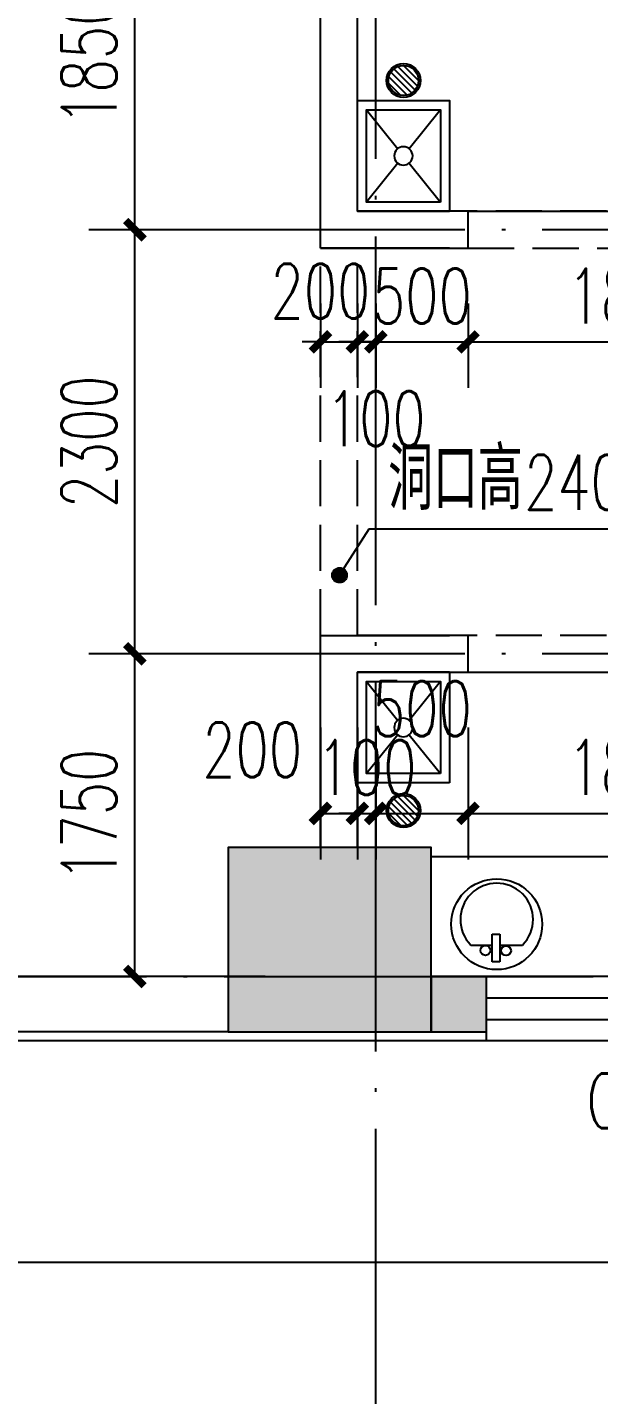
# Model space of a CAD drawing. Extents: x 63793 to 231107, y 20849 to 337643.
# Drawn here: x 178910 to 182007, y 218363 to 225779 of the extents above; entities that cross this region are included whole.
import ezdxf

# ---------------------------------------------------------------- set-up
doc = ezdxf.new("R2010")
doc.units = 0
doc.header["$LTSCALE"] = 1000
doc.header["$MEASUREMENT"] = 0
for name, pattern in [('DASH', [0.35, 0.25, -0.1]), ('DASHED', [19.05, 12.7, -6.35]), ('DOTE', [2.42, 2, -0.2, 0.02, -0.2])]:
    doc.linetypes.add(name, pattern=pattern)
for name, color, linetype in [('COLUMN', 2, 'Continuous'), ('DIM_LEAD', 3, 'Continuous'), ('DOTE', 1, 'DOTE'), ('LVTRY', 6, 'Continuous'), ('PUB_DIM', 3, 'Continuous'), ('PUB_HATCH', 8, 'Continuous'), ('PUB_TEXT', 7, 'Continuous'), ('SURFACE', 6, 'Continuous'), ('WALL', 2, 'Continuous'), ('WINDOW', 4, 'Continuous'), ('WINDOW_TEXT', 7, 'Continuous'), ('厨卫', 30, 'Continuous')]:
    doc.layers.add(name, color=color, linetype=linetype)
doc.styles.add('_TCH_DIM', font='SIMPLEX', dxfattribs={"bigfont": 'GBCBIG'})
doc.styles.add('_TCH_DIM_T3', font='SIMPLEX', dxfattribs={"width": 0.705882, "bigfont": 'GBCBIG'})
doc.styles.add('_TCH_WINDOW', font='SIMPLEX', dxfattribs={"height": 3.5, "bigfont": 'GBCBIG'})
doc.styles.add('DIM_FONT', font='SIMPLEX', dxfattribs={"width": 0.7, "bigfont": 'GBCBIG'})
doc.styles.get("Standard").update_dxf_attribs({"font": 'gbenor.shx', "bigfont": 'gbcbig.shx'})
doc.dimstyles.new('_TCH_ARCH&&100', dxfattribs={"dimtxt": 297.5, "dimasz": 100, "dimexe": 250, "dimexo": 300, "dimgap": 100, "dimtad": 1, "dimdec": 0, "dimzin": 0, "dimdsep": 46, "dimtxsty": '_TCH_DIM_T3', "dimblk": 'ARCHTICK', "dimcen": 0.09, "dimclrt": 7, "dimazin": 2, "dimtfac": 1, "dimtdec": 0, "dimtix": 1, "dimtmove": 2, "dimatfit": 3, "dimfxl": 0, "dimtolj": 1, "dimtzin": 0, "dimarcsym": 0})

# ---------------------------------------------------------------- blocks, each defined once
blk = doc.blocks.new('M_E33IEP')
for p, q in [((135.1, 135.3), (135.1, 19.6)), ((43.6, -21.1), (43.6, 19.6)), ((43.6, 19.6), (193.6, 19.6)), ((193.6, 19.6), (193.6, -21.1)), ((193.6, -21.1), (43.6, -21.1)), ((135.1, -21.1), (135.1, -144.4))]:
    blk.add_line(p, q)
for centre, radius in [((248.3, -4.6), 246.4), ((105.9, 56.4), 26.7), ((104.6, -55.4), 26.7)]:
    blk.add_circle(centre, radius)
blk.add_arc((273.7, -4.6), 196.9, 225.25267, 134.74733)
at = {"style": 'DIM_FONT', "width": 0.8, "flags": 9}
for tag in ['YSIZE', 'XSIZE']:
    blk.add_attdef(tag, (0, 0), '', height=0.5, dxfattribs=at)
at = {"width": 0.8, "flags": 9}
for tag in ['XSIZE', 'YSIZE']:
    blk.add_attdef(tag, (1.9, -251), '', height=150, dxfattribs=at)
blk = doc.blocks.new('_LV12')
at = {"layer": '厨卫'}
for p, q in [((-250, -50), (-39, -218.8)), ((39, -218.8), (250, -50)), ((-250, -450), (-39, -281.2)), ((39, -281.2), (250, -450))]:
    blk.add_line(p, q, dxfattribs=at)
for points in [[(300, -500), (300, 0), (-300, 0), (-300, -500)], [(250, -450), (250, -50), (-250, -50), (-250, -450)]]:
    blk.add_lwpolyline(points, close=True, dxfattribs=at)
blk.add_circle((0, -250), 50, dxfattribs=at)
blk = doc.blocks.new('drgrt')
at = {"layer": '厨卫'}
h = blk.add_hatch(dxfattribs=at)
h.set_pattern_fill('ANSI31', color=256, scale=200, angle=-90, style=0)
h.set_pattern_definition([(135, (464652.654, -456055.464), (-17.6776695, -17.6776695), [])])
h.paths.add_polyline_path([(619988.9, -12656.5, 1), (619988.9, -12820.4, 1)])
h = blk.add_hatch(dxfattribs=at)
h.set_pattern_fill('ANSI31', color=256, scale=200, angle=-90, style=0)
h.set_pattern_definition([(135, (464652.654, -456055.464), (-17.6776695, -17.6776695), [])])
h.paths.add_polyline_path([(619988.9, -12656.5, 1), (619988.9, -12820.4, 1)])
h = blk.add_hatch(dxfattribs=at)
h.set_pattern_fill('ANSI31', color=256, scale=200, angle=-90, style=0)
h.set_pattern_definition([(135, (464652.654, -460015.187), (-17.6776695, -17.6776695), [])])
h.paths.add_polyline_path([(619988.9, -16616.2, 1), (619988.9, -16780.1, 1)])
for centre, radius in [((619988.9, -12738.4), 91.9), ((619988.9, -12738.4), 91.9), ((619988.9, -12738.4), 81.9), ((619988.9, -12738.4), 81.9), ((619988.9, -16698.2), 91.9), ((619988.9, -16698.2), 81.9)]:
    blk.add_circle(centre, radius, dxfattribs=at)
blk = doc.blocks.new('_ArchTick')
at = {"color": 0, "linetype": 'ByBlock', "const_width": 0.4}
blk.add_lwpolyline([(-0.5, -0.5), (0.5, 0.5)], dxfattribs=at)
blk = doc.blocks.new('*D1198')
at = {"layer": 'Defpoints', "color": 0, "transparency": 16777216}
for p in [(180499.3, 222281.2), (180699.3, 222281.2), (180699.3, 221515.5)]:
    blk.add_point(p, dxfattribs=at)
at = {"layer": 'PUB_DIM', "color": 0, "lineweight": -2, "transparency": 16777216}
for p, q in [((180499.3, 221981.2), (180499.3, 221265.5)), ((180699.3, 221981.2), (180699.3, 221265.5)), ((180499.3, 221515.5), (180699.3, 221515.5))]:
    blk.add_line(p, q, dxfattribs=at)
at = {"layer": 'PUB_DIM', "color": 0, "lineweight": -2, "transparency": 16777216, "xscale": 100, "yscale": 100, "zscale": 100, "rotation": 180}
blk.add_blockref('_ArchTick', (180499.3, 221515.5), dxfattribs=at)
at = {"layer": 'PUB_DIM', "color": 0, "lineweight": -2, "transparency": 16777216, "xscale": 100, "yscale": 100, "zscale": 100}
blk.add_blockref('_ArchTick', (180699.3, 221515.5), dxfattribs=at)
at = {"layer": 'PUB_DIM', "color": 7, "transparency": 16777216, "insert": (180129.3, 221860.5), "char_height": 297.5, "attachment_point": 5, "style": '_TCH_DIM_T3'}
blk.add_mtext('\\A1;200', dxfattribs=at)
blk = doc.blocks.new('*D1199')
at = {"layer": 'Defpoints', "color": 0, "transparency": 16777216}
for p in [(180699.3, 222281.2), (180799.3, 222281.2), (180799.3, 221515.5)]:
    blk.add_point(p, dxfattribs=at)
at = {"layer": 'PUB_DIM', "color": 0, "lineweight": -2, "transparency": 16777216}
for p, q in [((180699.3, 221981.2), (180699.3, 221265.5)), ((180799.3, 221981.2), (180799.3, 221265.5)), ((180699.3, 221515.5), (180599.3, 221515.5)), ((180699.3, 221515.5), (180799.3, 221515.5)), ((180799.3, 221515.5), (180899.3, 221515.5))]:
    blk.add_line(p, q, dxfattribs=at)
at = {"layer": 'PUB_DIM', "color": 0, "lineweight": -2, "transparency": 16777216, "xscale": 100, "yscale": 100, "zscale": 100}
blk.add_blockref('_ArchTick', (180699.3, 221515.5), dxfattribs=at)
at = {"layer": 'PUB_DIM', "color": 0, "lineweight": -2, "transparency": 16777216, "xscale": 100, "yscale": 100, "zscale": 100, "rotation": 180}
blk.add_blockref('_ArchTick', (180799.3, 221515.5), dxfattribs=at)
at = {"layer": 'PUB_DIM', "color": 7, "transparency": 16777216, "insert": (180749.3, 221764.2), "char_height": 297.5, "attachment_point": 5, "style": '_TCH_DIM_T3'}
blk.add_mtext('\\A1;100', dxfattribs=at)
blk = doc.blocks.new('*D1200')
at = {"layer": 'Defpoints', "color": 0, "transparency": 16777216}
for p in [(180799.3, 222281.2), (181299.3, 222281.2), (181299.3, 221515.5)]:
    blk.add_point(p, dxfattribs=at)
at = {"layer": 'PUB_DIM', "color": 0, "lineweight": -2, "transparency": 16777216}
for p, q in [((180799.3, 221981.2), (180799.3, 221265.5)), ((181299.3, 221981.2), (181299.3, 221265.5)), ((180799.3, 221515.5), (181299.3, 221515.5))]:
    blk.add_line(p, q, dxfattribs=at)
at = {"layer": 'PUB_DIM', "color": 0, "lineweight": -2, "transparency": 16777216, "xscale": 100, "yscale": 100, "zscale": 100, "rotation": 180}
blk.add_blockref('_ArchTick', (180799.3, 221515.5), dxfattribs=at)
at = {"layer": 'PUB_DIM', "color": 0, "lineweight": -2, "transparency": 16777216, "xscale": 100, "yscale": 100, "zscale": 100}
blk.add_blockref('_ArchTick', (181299.3, 221515.5), dxfattribs=at)
at = {"layer": 'PUB_DIM', "color": 7, "transparency": 16777216, "insert": (181049.3, 222083), "char_height": 297.5, "attachment_point": 5, "style": '_TCH_DIM_T3'}
blk.add_mtext('\\A1;500', dxfattribs=at)
blk = doc.blocks.new('*D1201')
at = {"layer": 'Defpoints', "color": 0, "transparency": 16777216}
for p in [(181299.3, 222281.2), (183099.3, 222281.2), (183099.3, 221515.5)]:
    blk.add_point(p, dxfattribs=at)
at = {"layer": 'PUB_DIM', "color": 0, "lineweight": -2, "transparency": 16777216}
for p, q in [((181299.3, 221981.2), (181299.3, 221265.5)), ((183099.3, 221981.2), (183099.3, 221265.5)), ((181299.3, 221515.5), (183099.3, 221515.5))]:
    blk.add_line(p, q, dxfattribs=at)
at = {"layer": 'PUB_DIM', "color": 0, "lineweight": -2, "transparency": 16777216, "xscale": 100, "yscale": 100, "zscale": 100, "rotation": 180}
blk.add_blockref('_ArchTick', (181299.3, 221515.5), dxfattribs=at)
at = {"layer": 'PUB_DIM', "color": 0, "lineweight": -2, "transparency": 16777216, "xscale": 100, "yscale": 100, "zscale": 100}
blk.add_blockref('_ArchTick', (183099.3, 221515.5), dxfattribs=at)
at = {"layer": 'PUB_DIM', "color": 7, "transparency": 16777216, "insert": (182199.3, 221764.2), "char_height": 297.5, "attachment_point": 5, "style": '_TCH_DIM_T3'}
blk.add_mtext('\\A1;1800', dxfattribs=at)
blk = doc.blocks.new('*D1203')
at = {"layer": 'Defpoints', "color": 0, "transparency": 16777216}
for p in [(180499.3, 224581.2), (180699.3, 224581.2), (180699.3, 224072.9)]:
    blk.add_point(p, dxfattribs=at)
at = {"layer": 'PUB_DIM', "color": 0, "lineweight": -2, "transparency": 16777216}
for p, q in [((180499.3, 224281.2), (180499.3, 223822.9)), ((180699.3, 224281.2), (180699.3, 223822.9)), ((180499.3, 224072.9), (180399.3, 224072.9)), ((180499.3, 224072.9), (180699.3, 224072.9)), ((180699.3, 224072.9), (180799.3, 224072.9))]:
    blk.add_line(p, q, dxfattribs=at)
at = {"layer": 'PUB_DIM', "color": 0, "lineweight": -2, "transparency": 16777216, "xscale": 100, "yscale": 100, "zscale": 100}
blk.add_blockref('_ArchTick', (180499.3, 224072.9), dxfattribs=at)
at = {"layer": 'PUB_DIM', "color": 0, "lineweight": -2, "transparency": 16777216, "xscale": 100, "yscale": 100, "zscale": 100, "rotation": 180}
blk.add_blockref('_ArchTick', (180699.3, 224072.9), dxfattribs=at)
at = {"layer": 'PUB_DIM', "color": 7, "transparency": 16777216, "insert": (180499.3, 224347.9), "char_height": 297.5, "attachment_point": 5, "style": '_TCH_DIM_T3'}
blk.add_mtext('\\A1;200', dxfattribs=at)
blk = doc.blocks.new('*D1204')
at = {"layer": 'Defpoints', "color": 0, "transparency": 16777216}
for p in [(180699.3, 224581.2), (180799.3, 224581.2), (180799.3, 224072.9)]:
    blk.add_point(p, dxfattribs=at)
at = {"layer": 'PUB_DIM', "color": 0, "lineweight": -2, "transparency": 16777216}
for p, q in [((180699.3, 224281.2), (180699.3, 223822.9)), ((180799.3, 224281.2), (180799.3, 223822.9)), ((180699.3, 224072.9), (180599.3, 224072.9)), ((180699.3, 224072.9), (180799.3, 224072.9)), ((180799.3, 224072.9), (180899.3, 224072.9))]:
    blk.add_line(p, q, dxfattribs=at)
at = {"layer": 'PUB_DIM', "color": 0, "lineweight": -2, "transparency": 16777216, "xscale": 100, "yscale": 100, "zscale": 100}
blk.add_blockref('_ArchTick', (180699.3, 224072.9), dxfattribs=at)
at = {"layer": 'PUB_DIM', "color": 0, "lineweight": -2, "transparency": 16777216, "xscale": 100, "yscale": 100, "zscale": 100, "rotation": 180}
blk.add_blockref('_ArchTick', (180799.3, 224072.9), dxfattribs=at)
at = {"layer": 'PUB_DIM', "color": 7, "transparency": 16777216, "insert": (180799.3, 223656.3), "char_height": 297.5, "attachment_point": 5, "style": '_TCH_DIM_T3'}
blk.add_mtext('\\A1;100', dxfattribs=at)
blk = doc.blocks.new('*D1205')
at = {"layer": 'Defpoints', "color": 0, "transparency": 16777216}
for p in [(180799.3, 224581.2), (181299.3, 224581.2), (181299.3, 224072.9)]:
    blk.add_point(p, dxfattribs=at)
at = {"layer": 'PUB_DIM', "color": 0, "lineweight": -2, "transparency": 16777216}
for p, q in [((180799.3, 224281.2), (180799.3, 223822.9)), ((181299.3, 224281.2), (181299.3, 223822.9)), ((180799.3, 224072.9), (180699.3, 224072.9)), ((180799.3, 224072.9), (181299.3, 224072.9)), ((181299.3, 224072.9), (181399.3, 224072.9))]:
    blk.add_line(p, q, dxfattribs=at)
at = {"layer": 'PUB_DIM', "color": 0, "lineweight": -2, "transparency": 16777216, "xscale": 100, "yscale": 100, "zscale": 100}
blk.add_blockref('_ArchTick', (180799.3, 224072.9), dxfattribs=at)
at = {"layer": 'PUB_DIM', "color": 0, "lineweight": -2, "transparency": 16777216, "xscale": 100, "yscale": 100, "zscale": 100, "rotation": 180}
blk.add_blockref('_ArchTick', (181299.3, 224072.9), dxfattribs=at)
at = {"layer": 'PUB_DIM', "color": 7, "transparency": 16777216, "insert": (181049.3, 224321.6), "char_height": 297.5, "attachment_point": 5, "style": '_TCH_DIM_T3'}
blk.add_mtext('\\A1;500', dxfattribs=at)
blk = doc.blocks.new('*D1206')
at = {"layer": 'Defpoints', "color": 0, "transparency": 16777216}
for p in [(181299.3, 224581.2), (183099.3, 224581.2), (183099.3, 224072.9)]:
    blk.add_point(p, dxfattribs=at)
at = {"layer": 'PUB_DIM', "color": 0, "lineweight": -2, "transparency": 16777216}
for p, q in [((181299.3, 224281.2), (181299.3, 223822.9)), ((183099.3, 224281.2), (183099.3, 223822.9)), ((181299.3, 224072.9), (183099.3, 224072.9))]:
    blk.add_line(p, q, dxfattribs=at)
at = {"layer": 'PUB_DIM', "color": 0, "lineweight": -2, "transparency": 16777216, "xscale": 100, "yscale": 100, "zscale": 100, "rotation": 180}
blk.add_blockref('_ArchTick', (181299.3, 224072.9), dxfattribs=at)
at = {"layer": 'PUB_DIM', "color": 0, "lineweight": -2, "transparency": 16777216, "xscale": 100, "yscale": 100, "zscale": 100}
blk.add_blockref('_ArchTick', (183099.3, 224072.9), dxfattribs=at)
at = {"layer": 'PUB_DIM', "color": 7, "transparency": 16777216, "insert": (182199.3, 224321.6), "char_height": 297.5, "attachment_point": 5, "style": '_TCH_DIM_T3'}
blk.add_mtext('\\A1;1800', dxfattribs=at)
blk = doc.blocks.new('*D1240')
at = {"layer": 'Defpoints', "color": 0, "transparency": 16777216}
for p in [(179493.2, 222381.2), (180499.3, 222381.2), (180499.3, 220631.2)]:
    blk.add_point(p, dxfattribs=at)
at = {"layer": 'PUB_DIM', "color": 0, "lineweight": -2, "transparency": 16777216}
for p, q in [((180199.3, 222381.2), (179243.2, 222381.2)), ((179493.2, 220631.2), (179493.2, 222381.2)), ((180199.3, 220631.2), (179243.2, 220631.2))]:
    blk.add_line(p, q, dxfattribs=at)
at = {"layer": 'PUB_DIM', "color": 0, "lineweight": -2, "transparency": 16777216, "xscale": 100, "yscale": 100, "zscale": 100}
for p, rotation in [((179493.2, 222381.2), 90), ((179493.2, 220631.2), 270)]:
    blk.add_blockref('_ArchTick', p, dxfattribs=dict(at, rotation=rotation))
at = {"layer": 'PUB_DIM', "color": 7, "transparency": 16777216, "insert": (179244.5, 221506.2), "char_height": 297.5, "attachment_point": 5, "rotation": 90, "style": '_TCH_DIM_T3'}
blk.add_mtext('\\A1;1750', dxfattribs=at)
blk = doc.blocks.new('*D1241')
at = {"layer": 'Defpoints', "color": 0, "transparency": 16777216}
for p in [(179493.2, 224681.2), (180499.3, 224681.2), (180499.3, 222381.2)]:
    blk.add_point(p, dxfattribs=at)
at = {"layer": 'PUB_DIM', "color": 0, "lineweight": -2, "transparency": 16777216}
for p, q in [((180199.3, 224681.2), (179243.2, 224681.2)), ((179493.2, 222381.2), (179493.2, 224681.2)), ((180199.3, 222381.2), (179243.2, 222381.2))]:
    blk.add_line(p, q, dxfattribs=at)
at = {"layer": 'PUB_DIM', "color": 0, "lineweight": -2, "transparency": 16777216, "xscale": 100, "yscale": 100, "zscale": 100}
for p, rotation in [((179493.2, 224681.2), 90), ((179493.2, 222381.2), 270)]:
    blk.add_blockref('_ArchTick', p, dxfattribs=dict(at, rotation=rotation))
at = {"layer": 'PUB_DIM', "color": 7, "transparency": 16777216, "insert": (179244.5, 223531.2), "char_height": 297.5, "attachment_point": 5, "rotation": 90, "style": '_TCH_DIM_T3'}
blk.add_mtext('\\A1;2300', dxfattribs=at)
blk = doc.blocks.new('*D1242')
at = {"layer": 'Defpoints', "color": 0, "transparency": 16777216}
for p in [(179493.2, 226531.2), (180499.3, 226531.2), (180499.3, 224681.2)]:
    blk.add_point(p, dxfattribs=at)
at = {"layer": 'PUB_DIM', "color": 0, "lineweight": -2, "transparency": 16777216}
for p, q in [((180199.3, 226531.2), (179243.2, 226531.2)), ((179493.2, 224681.2), (179493.2, 226531.2)), ((180199.3, 224681.2), (179243.2, 224681.2))]:
    blk.add_line(p, q, dxfattribs=at)
at = {"layer": 'PUB_DIM', "color": 0, "lineweight": -2, "transparency": 16777216, "xscale": 100, "yscale": 100, "zscale": 100}
for p, rotation in [((179493.2, 226531.2), 90), ((179493.2, 224681.2), 270)]:
    blk.add_blockref('_ArchTick', p, dxfattribs=dict(at, rotation=rotation))
at = {"layer": 'PUB_DIM', "color": 7, "transparency": 16777216, "insert": (179244.5, 225606.2), "char_height": 297.5, "attachment_point": 5, "rotation": 90, "style": '_TCH_DIM_T3'}
blk.add_mtext('\\A1;1850', dxfattribs=at)
blk = doc.blocks.new('_FZH')
blk.add_lwpolyline([(-0.5, -0.5), (0.5, -0.5), (0.5, 0.5), (-0.5, 0.5)], close=True)
at = {"layer": 'PUB_HATCH'}
blk.add_solid([(-0.5, -0.5), (0.5, -0.5), (-0.5, 0.5), (0.5, 0.5)], dxfattribs=at)
blk = doc.blocks.new('$WINLIB2D$00000001')
for p, q in [((-0.5, 0.5), (0.5, 0.5)), ((-0.5, 0.5), (-0.5, -0.5)), ((0.5, -0.5), (0.5, 0.5)), ((0.5, 0.1667), (-0.5, 0.1667)), ((0.5, -0.1667), (-0.5, -0.1667)), ((-0.5, -0.5), (0.5, -0.5))]:
    blk.add_line(p, q)

msp = doc.modelspace()

# ---------------------------------------------------------------- hatches: boundary and pattern name
at = {"layer": 'DIM_LEAD'}
h = msp.add_hatch(color=256, dxfattribs=at)
edge = h.paths.add_edge_path()
edge.add_arc((180602.9, 222807.3), 40.3, 0, 360)

# ---------------------------------------------------------------- linework, layer by layer
msp.add_lwpolyline([(177799.3, 219081), (188599.3, 219081)])
for p, q in [((180761.4, 223057), (180600.4, 222805.2)), ((182437.8, 223057), (180761.4, 223057))]:
    msp.add_line(p, q, dxfattribs=at)
msp.add_circle((180602.9, 222807.3), 40.3, dxfattribs=at)
at = {"layer": 'DOTE'}
for p, q in [((180799.3, 217804.9), (180799.3, 243631.2)), ((183701.7, 224681.2), (179980.4, 224681.2)), ((183701.7, 222381.2), (179980.4, 222381.2)), ((138837, 220631.2), (206199.3, 220631.2))]:
    msp.add_line(p, q, dxfattribs=at)
at = {"layer": 'LVTRY'}
msp.add_lwpolyline([(181099.3, 220631.2), (181099.3, 221281.2), (182799.3, 221281.2), (182799.3, 220631.2)], dxfattribs=at)
at = {"layer": 'SURFACE'}
for p, q in [((181399.3, 220281.2), (181399.3, 220331.2)), ((180799.3, 220281.2), (177949.3, 220281.2)), ((181249.3, 220281.2), (180799.3, 220281.2)), ((181399.3, 220281.2), (181249.3, 220281.2))]:
    msp.add_line(p, q, dxfattribs=at)
at = {"layer": 'WALL'}
for p, q in [((180499.3, 224681.2), (180499.3, 226531.2)), ((180699.3, 224781.2), (180699.3, 226431.2)), ((180699.3, 224781.2), (181199.3, 224781.2)), ((181299.3, 224781.2), (180699.3, 224781.2)), ((181299.3, 224581.2), (181299.3, 224781.2)), ((180499.3, 224581.2), (180499.3, 224681.2)), ((181199.3, 224581.2), (180499.3, 224581.2)), ((180499.3, 224581.2), (180699.3, 224581.2)), ((180699.3, 224581.2), (180699.3, 224581.2)), ((180699.3, 224581.2), (181299.3, 224581.2)), ((180499.3, 222481.2), (181199.3, 222481.2)), ((180499.3, 222381.2), (180499.3, 222481.2)), ((180499.3, 222481.2), (180699.3, 222481.2)), ((181299.3, 222481.2), (180699.3, 222481.2)), ((180699.3, 222481.2), (180699.3, 222481.2)), ((181299.3, 222281.2), (181299.3, 222481.2)), ((180499.3, 221331.2), (180499.3, 222381.2)), ((181199.3, 222281.2), (180699.3, 222281.2)), ((180699.3, 221331.2), (180699.3, 222281.2)), ((180699.3, 222281.2), (181299.3, 222281.2)), ((179999.3, 220631.2), (178099.3, 220631.2)), ((179999.3, 220331.2), (178099.3, 220331.2))]:
    msp.add_line(p, q, dxfattribs=at)
at = {"layer": 'WINDOW', "linetype": 'DASH'}
for p, q in [((183099.3, 224781.2), (181299.3, 224781.2)), ((180499.3, 222481.2), (180499.3, 224581.2)), ((180699.3, 222481.2), (180699.3, 224581.2)), ((181299.3, 224581.2), (183099.3, 224581.2)), ((183099.3, 222481.2), (181299.3, 222481.2)), ((181299.3, 222281.2), (183099.3, 222281.2))]:
    msp.add_line(p, q, dxfattribs=at)
at = {"layer": 'WINDOW', "linetype": 'DASHED'}
for p, q in [((181299.3, 224781.2, 1600), (183099.3, 224781.2, 1600)), ((181299.3, 222281.2, 1600), (183099.3, 222281.2, 1600))]:
    msp.add_line(p, q, dxfattribs=at)

# ---------------------------------------------------------------- block references
msp.add_blockref('drgrt', (-439039.6, 238229))
at = {"layer": 'COLUMN'}
for p, xscale, yscale, zscale in [((180549.3, 220831.2), 1099.999999999534, 1000.00152587879, 1000.00152587879), ((181249.3, 220481.2), 300, 300, 300)]:
    msp.add_blockref('_FZH', p, dxfattribs=dict(at, xscale=xscale, yscale=yscale, zscale=zscale))
at = {"layer": 'LVTRY', "xscale": -1, "rotation": 90}
msp.add_blockref('_LV12', (180699.3, 225081.2), dxfattribs=at)
at = {"layer": 'LVTRY', "rotation": 90}
msp.add_blockref('M_E33IEP', (181450.2, 220666.2), dxfattribs=at)
at = {"layer": 'WINDOW'}
ref = msp.add_blockref('$WINLIB2D$00000001', (182299.3, 220456.2), dxfattribs=dict(at, xscale=1800, yscale=-350, zscale=1800, rotation=180))
ref.add_attrib('A', 'C-2', (181942.5, 219807.4), dxfattribs={"layer": 'WINDOW_TEXT', "height": 297.5, "style": '_TCH_WINDOW', "width": 0.705882})
at = {"layer": '厨卫', "xscale": -1, "rotation": 90}
for p in [(180699.3, 225081.2), (180699.3, 221981.2), (180699.3, 221981.2)]:
    msp.add_blockref('_LV12', p, dxfattribs=at)

# ---------------------------------------------------------------- texts
at = {"layer": 'PUB_TEXT', "style": '_TCH_DIM'}
msp.add_text('洞口高', height=337.59, dxfattribs=at).set_placement((180866.4, 223162))
at = {"layer": 'PUB_TEXT', "style": '_TCH_DIM', "width": 0.705882}
msp.add_text('2400', height=297.5, dxfattribs=at).set_placement((181603.6, 223162))

# ---------------------------------------------------------------- dimensions: what is measured, and where the dimension line sits
at = {"layer": 'PUB_DIM'}
for p1, p2, distance, text, picture, middle in [((180499.3, 224681.2), (180499.3, 226531.2), 1006, '1850', '*D1242', (179244.5, 225606.2)), ((180499.3, 222381.2), (180499.3, 224681.2), 1006, '2300', '*D1241', (179244.5, 223531.2)), ((180799.3, 224581.2), (181299.3, 224581.2), -508.3, '500', '*D1205', (181049.3, 224321.6)), ((181299.3, 224581.2), (183099.3, 224581.2), -508.3, '1800', '*D1206', (182199.3, 224321.6)), ((180499.3, 220631.2), (180499.3, 222381.2), 1006, '1750', '*D1240', (179244.5, 221506.2)), ((180699.3, 222281.2), (180799.3, 222281.2), -765.7, '100', '*D1199', (180749.3, 221764.2)), ((181299.3, 222281.2), (183099.3, 222281.2), -765.7, '1800', '*D1201', (182199.3, 221764.2))]:
    dim = msp.add_aligned_dim(p1=p1, p2=p2, distance=distance, text=text, dimstyle='_TCH_ARCH&&100', dxfattribs=at)
    dim.commit()
    dim.dimension.update_dxf_attribs({"geometry": picture, "text_midpoint": middle})
for base, p1, p2, text, picture, middle in [((180699.3, 224072.9), (180499.3, 224581.2), (180699.3, 224581.2), '200', '*D1203', (180499.3, 224347.9)), ((180799.3, 224072.9), (180699.3, 224581.2), (180799.3, 224581.2), '100', '*D1204', (180799.3, 223656.3)), ((180699.3, 221515.5), (180499.3, 222281.2), (180699.3, 222281.2), '200', '*D1198', (180129.3, 221860.5)), ((181299.3, 221515.5), (180799.3, 222281.2), (181299.3, 222281.2), '500', '*D1200', (181049.3, 222083))]:
    dim = msp.add_linear_dim(base=base, p1=p1, p2=p2, angle=0, text=text, dimstyle='_TCH_ARCH&&100', dxfattribs=at)
    dim.commit()
    dim.dimension.update_dxf_attribs({"geometry": picture, "text_midpoint": middle, "dimtype": 129})

doc.saveas('drawing.dxf')
